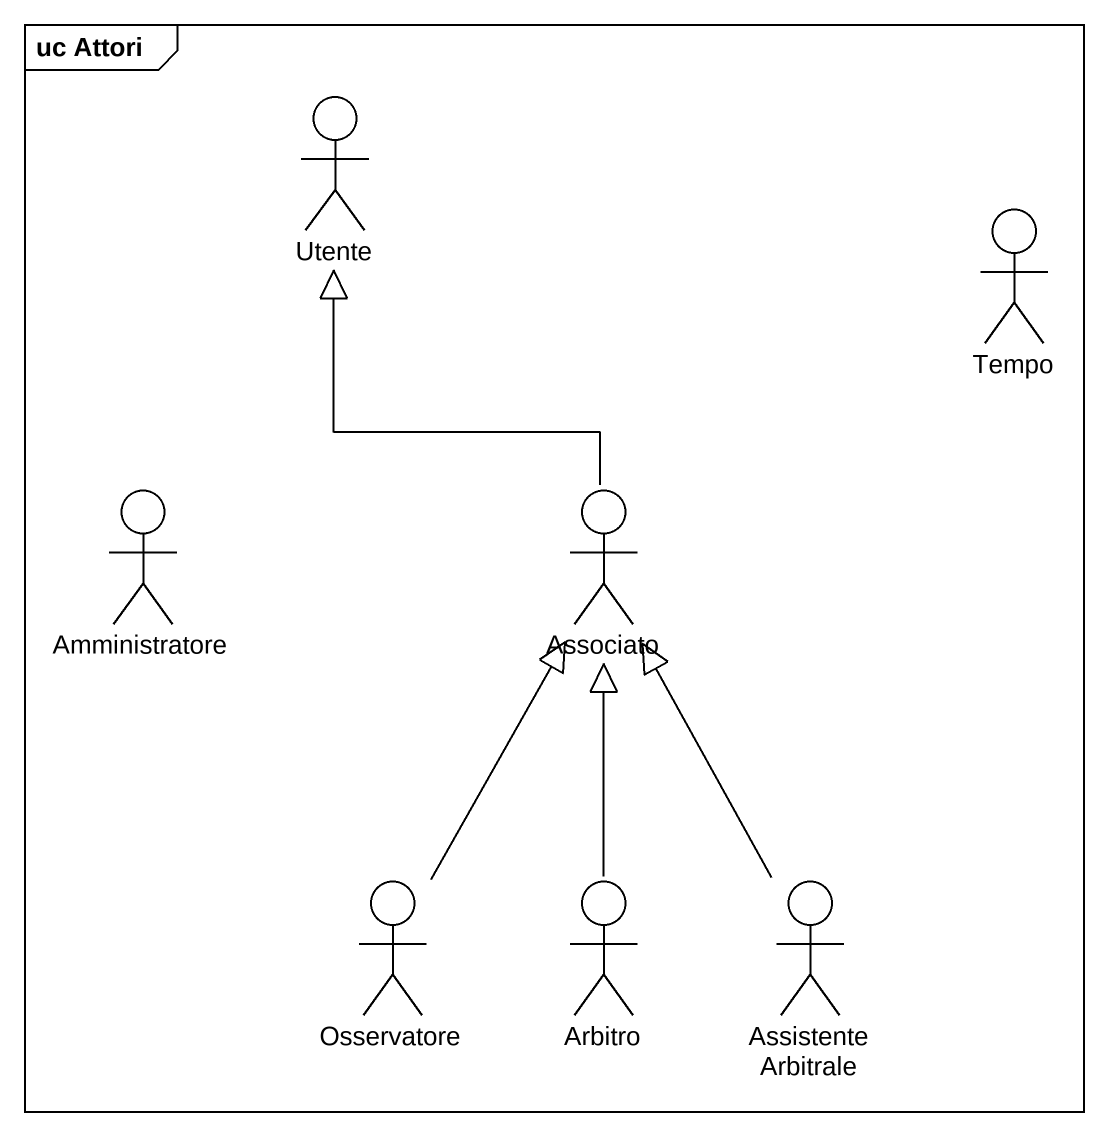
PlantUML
@startuml
mainframe uc Attori
actor Utente
actor Tempo
actor Amministratore
actor Associato
actor Osservatore
actor Arbitro
actor "Assistente Arbitrale" as Assistente_Arbitrale
Associato -up-|> Utente
Osservatore -up-|> Associato
Arbitro -up-|> Associato
Assistente_Arbitrale -up-|> Associato
@enduml
